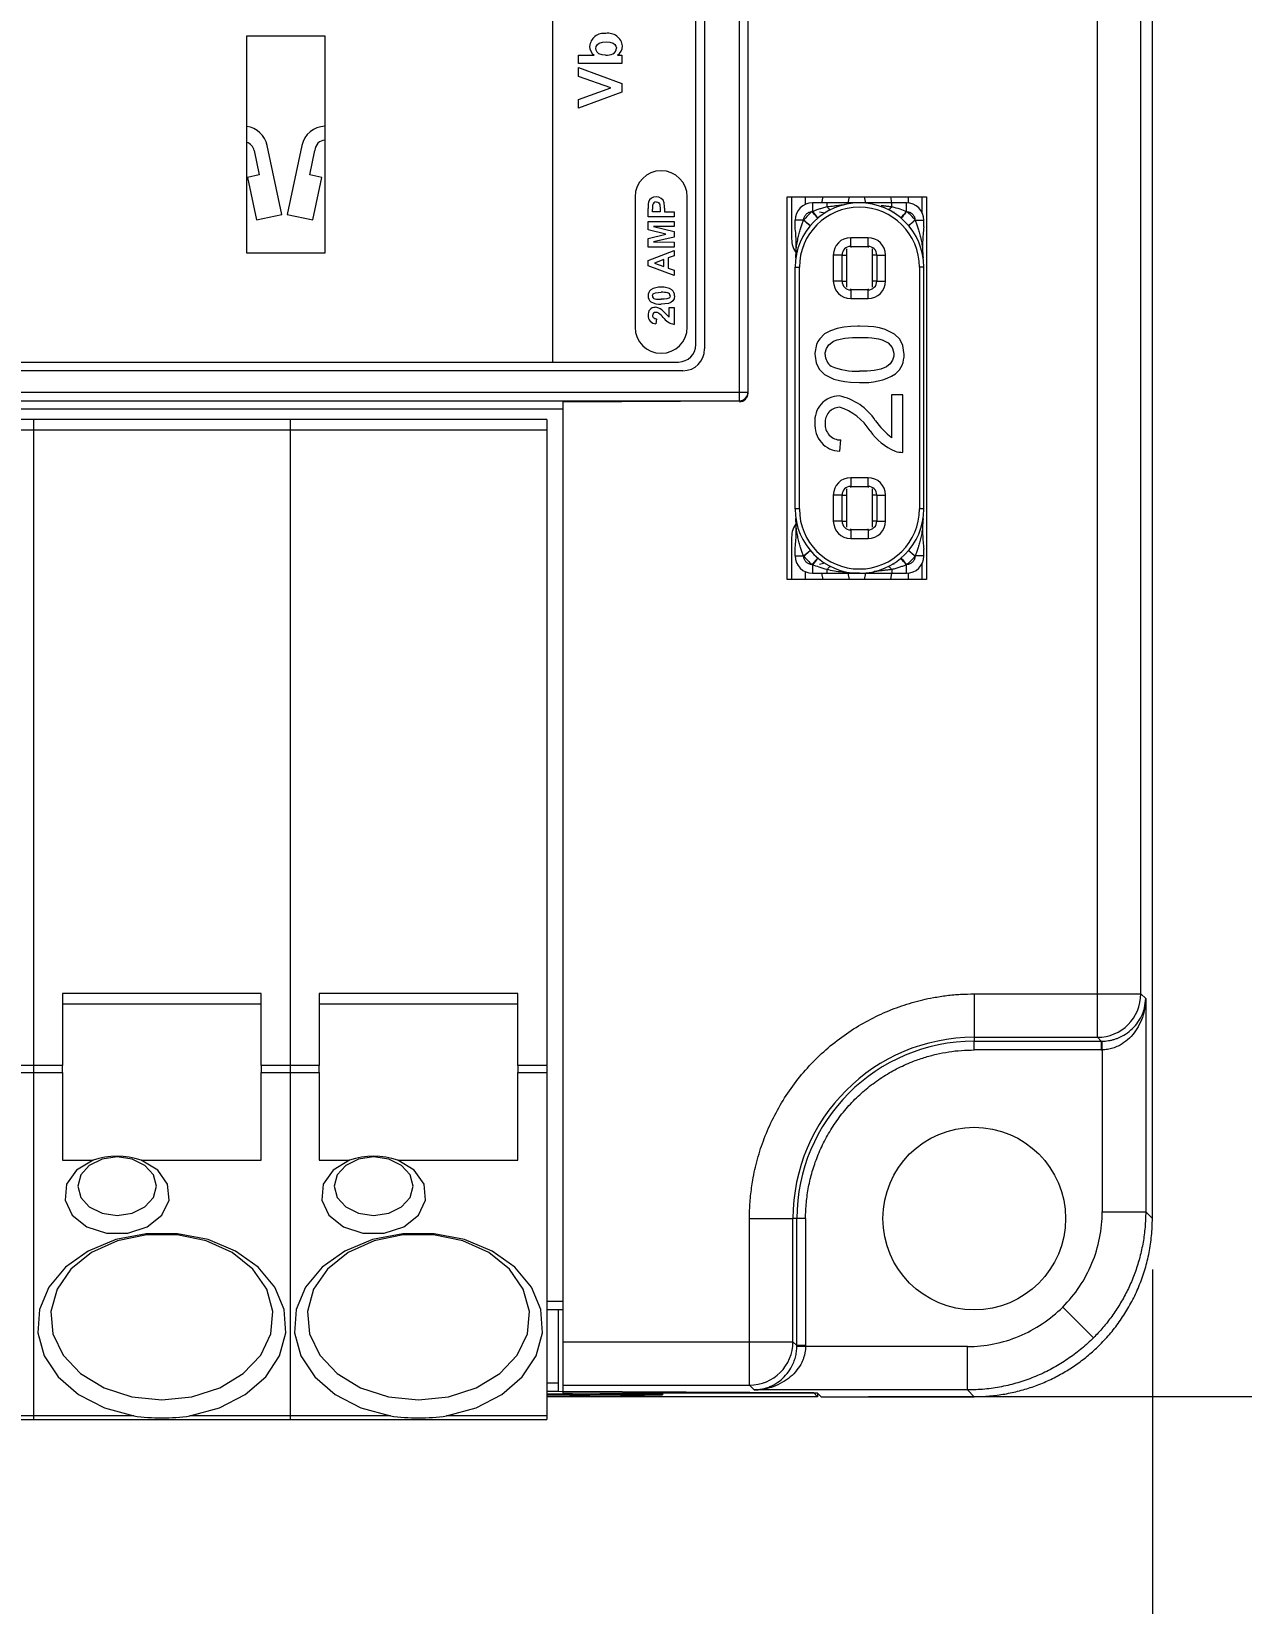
# Model space of a CAD drawing. Header units: inches. Extents: x 0.3 to 10.6, y 0.4 to 8.2.
# Drawn here: x 7.127 to 8.054, y 3.448 to 4.654 of the extents above; entities that cross this region are included whole.
import ezdxf

# ---------------------------------------------------------------- set-up
doc = ezdxf.new("R2010")
doc.units = ezdxf.units.IN
doc.header["$MEASUREMENT"] = 0
doc.layers.add('FORMAT', color=7, linetype='Continuous', lineweight=0)
doc.styles.add('SLDTEXTSTYLE0', font='TXT', dxfattribs={"width": 0.75})
doc.dimstyles.new('SLDDIMSTYLE0', dxfattribs={"dimtxt": 0.25, "dimasz": 0.236, "dimexe": 0, "dimexo": 0.0625, "dimgap": 0.0625, "dimtad": 1, "dimtoh": 1, "dimdec": 3, "dimlfac": 1.5, "dimzin": 12, "dimdsep": 46, "dimtxsty": 'SLDTEXTSTYLE0', "dimblk1": 'CLOSED', "dimblk2": 'CLOSED', "dimsah": 1, "dimcen": 0.09, "dimadec": 0, "dimazin": 0, "dimtfac": 1, "dimtofl": 0, "dimtmove": 0, "dimatfit": 3, "dimldrblk": 'CLOSED', "dimfxl": 1, "dimtolj": 1, "dimtzin": 12, "dimarcsym": 0})
doc.dimstyles.new('SLDDIMSTYLE1', dxfattribs={"dimtxt": 0.25, "dimasz": 0.236, "dimexe": 0, "dimexo": 0.0625, "dimgap": 0.0625, "dimtad": 1, "dimtoh": 1, "dimdec": 3, "dimlfac": 1.5, "dimzin": 4, "dimdsep": 46, "dimtxsty": 'SLDTEXTSTYLE0', "dimblk1": 'CLOSED', "dimblk2": 'CLOSED', "dimsah": 1, "dimcen": 0.09, "dimadec": 0, "dimazin": 0, "dimtfac": 1, "dimtofl": 0, "dimtmove": 0, "dimatfit": 3, "dimldrblk": 'CLOSED', "dimfxl": 1, "dimtolj": 1, "dimtzin": 12, "dimarcsym": 0})

# ---------------------------------------------------------------- blocks, each defined once
blk = doc.blocks.new('_Closed')
at = {"color": 0, "linetype": 'ByBlock', "lineweight": -2}
for p, q in [((-1, 0.166667), (0, 0)), ((-1, 0.166667), (-1, -0.166667)), ((0, 0), (-1, -0.166667)), ((0, 0), (-1, 0))]:
    blk.add_line(p, q, dxfattribs=at)
blk = doc.blocks.new('*D7')
at = {"layer": 'FORMAT'}
for p, q in [((2.9289, 3.7046), (2.9289, 2.8576)), ((7.986, 3.7046), (7.986, 2.8576)), ((7.986, 2.8966), (2.9289, 2.8966))]:
    blk.add_line(p, q, dxfattribs=at)
for centre, start, end in [((5.4649, 3.0949), 153.4349, 206.5651), ((5.6275, 3.0949), 333.4349, 26.5651)]:
    blk.add_arc(centre, 0.4436, start, end, dxfattribs=at)
at = {"layer": 'FORMAT', "xscale": 0.236, "yscale": 0.236, "rotation": 180}
blk.add_blockref('_Closed', (2.9289, 2.8966, 0.0396), dxfattribs=at)
at = {"layer": 'FORMAT', "xscale": 0.236, "yscale": 0.236}
blk.add_blockref('_Closed', (7.986, 2.8966, 0.0396), dxfattribs=at)
at = {"layer": 'FORMAT', "insert": (5.1306, 3.2159), "char_height": 0.25, "attachment_point": 1, "style": 'SLDTEXTSTYLE0'}
blk.add_mtext('7.586', dxfattribs=at)
blk = doc.blocks.new('*D8')
at = {"layer": 'FORMAT'}
for p, q in [((7.7683, 6.6201), (8.7835, 6.6201)), ((8.7445, 6.6201), (8.7445, 3.607)), ((7.7683, 3.607), (8.7835, 3.607))]:
    blk.add_line(p, q, dxfattribs=at)
for centre, start, end in [((8.5462, 5.3531), 63.4349, 116.5651), ((8.5462, 5.1904), 243.4349, 296.5651)]:
    blk.add_arc(centre, 0.4436, start, end, dxfattribs=at)
at = {"layer": 'FORMAT', "xscale": 0.236, "yscale": 0.236}
for p, rotation in [((8.7445, 6.6201, 0.0396), 90), ((8.7445, 3.607, 0.0396), 270)]:
    blk.add_blockref('_Closed', p, dxfattribs=dict(at, rotation=rotation))
at = {"layer": 'FORMAT', "insert": (8.4252, 4.8561), "char_height": 0.25, "attachment_point": 1, "rotation": 90, "style": 'SLDTEXTSTYLE0'}
blk.add_mtext('4.520', dxfattribs=at)

msp = doc.modelspace()

# ---------------------------------------------------------------- linework, layer by layer
at = {"color": 7, "linetype": 'Continuous', "lineweight": 15}
for p, q in [((7.98601, 3.74363), (7.98601, 6.48343)), ((7.94387, 3.91579), (7.94387, 6.31127)), ((7.97719, 3.91579), (7.97719, 6.31127)), ((7.66946, 4.3772), (7.66946, 5.84986)), ((7.67613, 4.3772), (7.67613, 5.84986)), ((7.6428, 5.81686), (7.6428, 4.4102)), ((7.52613, 5.24153), (7.52613, 4.4002)), ((7.63613, 4.41353), (7.63613, 4.72686)), ((7.2918, 4.6502), (7.3518, 4.6502)), ((7.2918, 4.48353), (7.2918, 4.6502)), ((7.3518, 4.6502), (7.3518, 4.48353)), ((7.54613, 4.62898), (7.54613, 4.63539)), ((7.54613, 4.63539), (7.55801, 4.63539)), ((7.57946, 4.62898), (7.54613, 4.62898)), ((7.57594, 4.63539), (7.57946, 4.63539)), ((7.57946, 4.63539), (7.57946, 4.62898)), ((7.54613, 4.61919), (7.54613, 4.62599)), ((7.54613, 4.62599), (7.57946, 4.61371)), ((7.57092, 4.61039), (7.54613, 4.61919)), ((7.54613, 4.60157), (7.57092, 4.61039)), ((7.57946, 4.60712), (7.54613, 4.5948)), ((7.57946, 4.61371), (7.57946, 4.60712)), ((7.54613, 4.5948), (7.54613, 4.60157)), ((7.29745, 4.56238), (7.30142, 4.54367)), ((7.31879, 4.51328), (7.30753, 4.56624)), ((7.33406, 4.56624), (7.32281, 4.51328)), ((7.34017, 4.54367), (7.34415, 4.56238)), ((7.30142, 4.54367), (7.2923, 4.54173)), ((7.2923, 4.54173), (7.29923, 4.50912)), ((7.3493, 4.54173), (7.34017, 4.54367)), ((7.34237, 4.50912), (7.3493, 4.54173)), ((7.58946, 4.52686), (7.58946, 4.42686)), ((7.62946, 4.42686), (7.62946, 4.52686)), ((7.70613, 4.52686), (7.8128, 4.52686)), ((7.70613, 4.23353), (7.70613, 4.52686)), ((7.70946, 4.52686), (7.70946, 4.49468)), ((7.72013, 4.52109), (7.72013, 4.52686)), ((7.72545, 4.5222), (7.72545, 4.51564)), ((7.73669, 4.5222), (7.72545, 4.5222)), ((7.73341, 4.52686), (7.73242, 4.5222)), ((7.73669, 4.51931), (7.73669, 4.5222)), ((7.75287, 4.5222), (7.75386, 4.52686)), ((7.76507, 4.52686), (7.76611, 4.52198)), ((7.78622, 4.5222), (7.78551, 4.52686)), ((7.78622, 4.51931), (7.78622, 4.5222)), ((7.79745, 4.5222), (7.78622, 4.5222)), ((7.79745, 4.51564), (7.79745, 4.5222)), ((7.7988, 4.52686), (7.7988, 4.52213)), ((7.80946, 4.51465), (7.80946, 4.52686)), ((7.8128, 4.52686), (7.8128, 4.23353)), ((7.29923, 4.50912), (7.31879, 4.51328)), ((7.32281, 4.51328), (7.34237, 4.50912)), ((7.59946, 4.51161), (7.59946, 4.51801)), ((7.61946, 4.51161), (7.59946, 4.51161)), ((7.59946, 4.50151), (7.59946, 4.50802)), ((7.59946, 4.50802), (7.61946, 4.50802)), ((7.6028, 4.51546), (7.6028, 4.51749)), ((7.60869, 4.51546), (7.6028, 4.51546)), ((7.60869, 4.51776), (7.60869, 4.51546)), ((7.61203, 4.51809), (7.61203, 4.51546)), ((7.61203, 4.51546), (7.61946, 4.51546)), ((7.61946, 4.51546), (7.61946, 4.51161)), ((7.61946, 4.50802), (7.61946, 4.50417)), ((7.71867, 4.50886), (7.71212, 4.50886)), ((7.71212, 4.50374), (7.71212, 4.50886)), ((7.73096, 4.51533), (7.73496, 4.51448)), ((7.78692, 4.51511), (7.78797, 4.51533)), ((7.80423, 4.50886), (7.81078, 4.50886)), ((7.81078, 4.50374), (7.81078, 4.50886)), ((7.61311, 4.49815), (7.59946, 4.50151)), ((7.59946, 4.49478), (7.61311, 4.49815)), ((7.61946, 4.50417), (7.60372, 4.50405)), ((7.60372, 4.50405), (7.61946, 4.50029)), ((7.61946, 4.496), (7.60372, 4.49225)), ((7.61946, 4.50029), (7.61946, 4.496)), ((7.59946, 4.48828), (7.59946, 4.49478)), ((7.61946, 4.48828), (7.59946, 4.48828)), ((7.59946, 4.47812), (7.61946, 4.48571)), ((7.60372, 4.49225), (7.61946, 4.49212)), ((7.61946, 4.49212), (7.61946, 4.48828)), ((7.61946, 4.48571), (7.61946, 4.48163)), ((7.71301, 4.4869), (7.71301, 4.4922)), ((7.75145, 4.48691), (7.75145, 4.45748)), ((7.75478, 4.48886), (7.75478, 4.49553)), ((7.76812, 4.49553), (7.75478, 4.49553)), ((7.75478, 4.48886), (7.76812, 4.48886)), ((7.75478, 4.48886), (7.75478, 4.48797)), ((7.76812, 4.48886), (7.76812, 4.49553)), ((7.76812, 4.48886), (7.76812, 4.48797)), ((7.77145, 4.45748), (7.77145, 4.48691)), ((7.80989, 4.4922), (7.80989, 4.4869)), ((7.3518, 4.48353), (7.2918, 4.48353)), ((7.59946, 4.47404), (7.59946, 4.47812)), ((7.61946, 4.46648), (7.59946, 4.47404)), ((7.61152, 4.47872), (7.60434, 4.4761)), ((7.60434, 4.4761), (7.61152, 4.47348)), ((7.61152, 4.47348), (7.61152, 4.47872)), ((7.61946, 4.48163), (7.61485, 4.47995)), ((7.61485, 4.47995), (7.61485, 4.47227)), ((7.61485, 4.47227), (7.61946, 4.47058)), ((7.71212, 4.47286), (7.71545, 4.47286)), ((7.71212, 4.28753), (7.71212, 4.47286)), ((7.71545, 4.28753), (7.71545, 4.47286)), ((7.74145, 4.4822), (7.74145, 4.4622)), ((7.74812, 4.4822), (7.74145, 4.4822)), ((7.74812, 4.4622), (7.74812, 4.4822)), ((7.74812, 4.4822), (7.75145, 4.4822)), ((7.77478, 4.4822), (7.77145, 4.4822)), ((7.77478, 4.4822), (7.77478, 4.4622)), ((7.77478, 4.4822), (7.78145, 4.4822)), ((7.78145, 4.4622), (7.78145, 4.4822)), ((7.80745, 4.47286), (7.80745, 4.28753)), ((7.81078, 4.47286), (7.80745, 4.47286)), ((7.81078, 4.28753), (7.81078, 4.47286)), ((7.61946, 4.47058), (7.61946, 4.46648)), ((7.74812, 4.4622), (7.74145, 4.4622)), ((7.74812, 4.4622), (7.75145, 4.4622)), ((7.77478, 4.4622), (7.77145, 4.4622)), ((7.77478, 4.4622), (7.78145, 4.4622)), ((7.75478, 4.45553), (7.75478, 4.45642)), ((7.75478, 4.45553), (7.75478, 4.44886)), ((7.76812, 4.45553), (7.75478, 4.45553)), ((7.75478, 4.44886), (7.76812, 4.44886)), ((7.76812, 4.45642), (7.76812, 4.45553)), ((7.76812, 4.44886), (7.76812, 4.45553)), ((7.61562, 4.43469), (7.61562, 4.44212)), ((7.61562, 4.44212), (7.61946, 4.44212)), ((7.61946, 4.44212), (7.61946, 4.42905)), ((7.60587, 4.4334), (7.6055, 4.42956)), ((5.95746, 4.4002), (7.52613, 4.4002)), ((7.52613, 4.4002), (7.6228, 4.4002)), ((7.62613, 4.39353), (5.95413, 4.39353)), ((5.9108, 4.3772), (7.66946, 4.3772)), ((7.66946, 4.3772), (7.67613, 4.3772)), ((7.66946, 4.37053), (7.66946, 4.3772)), ((5.9108, 4.37053), (7.66946, 4.37053)), ((5.9108, 4.36434), (7.53413, 4.36434)), ((7.53413, 4.3697), (7.66946, 4.37053)), ((7.53413, 4.3697), (7.53413, 3.64913)), ((7.79478, 4.37501), (7.78614, 4.37501)), ((7.78614, 4.37501), (7.78614, 4.34204)), ((7.79478, 4.33094), (7.79478, 4.37501)), ((7.12846, 4.3562), (6.9318, 4.3562)), ((7.32513, 4.3562), (7.12846, 4.3562)), ((7.12846, 4.3562), (7.12846, 4.3482)), ((7.12846, 4.3562), (7.12846, 4.3482)), ((7.32513, 4.3562), (7.32513, 4.3482)), ((7.5218, 4.3562), (7.32513, 4.3562)), ((7.32513, 4.3562), (7.32513, 4.3482)), ((7.5218, 4.3562), (7.5218, 4.3482)), ((6.9318, 4.3482), (7.12846, 4.3482)), ((7.12846, 4.3482), (7.32513, 4.3482)), ((7.12846, 4.3482), (7.12846, 3.86091)), ((7.12846, 4.3482), (7.12846, 3.86091)), ((7.32513, 4.3482), (7.32513, 3.86091)), ((7.32513, 4.3482), (7.32513, 3.86091)), ((7.32513, 4.3482), (7.5218, 4.3482)), ((7.5218, 4.3482), (7.5218, 3.86091)), ((7.74639, 4.3318), (7.74725, 4.34044)), ((7.75145, 4.30291), (7.75145, 4.27348)), ((7.75478, 4.31153), (7.75478, 4.30486)), ((7.76812, 4.31153), (7.75478, 4.31153)), ((7.75478, 4.30486), (7.76812, 4.30486)), ((7.75478, 4.30397), (7.75478, 4.30486)), ((7.76812, 4.30486), (7.76812, 4.31153)), ((7.76812, 4.30486), (7.76812, 4.30397)), ((7.77145, 4.27348), (7.77145, 4.30291)), ((7.74145, 4.2982), (7.74145, 4.2782)), ((7.74812, 4.2982), (7.74145, 4.2982)), ((7.74812, 4.2782), (7.74812, 4.2982)), ((7.74812, 4.2982), (7.75145, 4.2982)), ((7.77478, 4.2982), (7.77145, 4.2982)), ((7.77478, 4.2982), (7.77478, 4.2782)), ((7.77478, 4.2982), (7.78145, 4.2982)), ((7.78145, 4.2782), (7.78145, 4.2982)), ((7.71545, 4.28753), (7.71212, 4.28753)), ((7.81078, 4.28753), (7.80745, 4.28753)), ((7.71301, 4.2682), (7.71301, 4.2735)), ((7.74812, 4.2782), (7.74145, 4.2782)), ((7.74812, 4.2782), (7.75145, 4.2782)), ((7.75478, 4.27153), (7.75478, 4.27242)), ((7.76812, 4.27153), (7.75478, 4.27153)), ((7.75478, 4.27153), (7.75478, 4.26486)), ((7.76812, 4.27153), (7.76812, 4.27242)), ((7.76812, 4.27153), (7.76812, 4.26486)), ((7.77478, 4.2782), (7.77145, 4.2782)), ((7.77478, 4.2782), (7.78145, 4.2782)), ((7.80989, 4.2735), (7.80989, 4.2682)), ((7.70946, 4.26571), (7.70946, 4.23353)), ((7.71212, 4.25153), (7.71212, 4.25665)), ((7.75478, 4.26486), (7.76812, 4.26486)), ((7.81078, 4.25153), (7.81078, 4.25665)), ((7.71212, 4.25153), (7.71867, 4.25153)), ((7.72545, 4.24475), (7.72545, 4.2382)), ((7.73496, 4.24591), (7.73096, 4.24506)), ((7.78797, 4.24506), (7.78692, 4.24528)), ((7.79745, 4.2382), (7.79745, 4.24475)), ((7.81078, 4.25153), (7.80423, 4.25153)), ((7.80946, 4.23353), (7.80946, 4.24575)), ((7.8128, 4.23353), (7.70613, 4.23353)), ((7.72013, 4.23353), (7.72013, 4.2393)), ((7.72545, 4.2382), (7.73669, 4.2382)), ((7.73242, 4.2382), (7.73341, 4.23353)), ((7.73669, 4.2382), (7.73669, 4.24108)), ((7.75386, 4.23353), (7.75287, 4.2382)), ((7.76606, 4.2382), (7.76507, 4.23353)), ((7.78551, 4.23353), (7.78622, 4.2382)), ((7.78622, 4.24108), (7.78622, 4.2382)), ((7.78622, 4.2382), (7.79745, 4.2382)), ((7.7988, 4.23827), (7.7988, 4.23353)), ((7.30291, 3.91603), (7.15068, 3.91603)), ((7.15068, 3.91603), (7.15068, 3.86091)), ((7.15068, 3.90803), (7.30291, 3.90803)), ((7.30291, 3.86091), (7.30291, 3.91603)), ((7.49958, 3.91603), (7.34735, 3.91603)), ((7.34735, 3.91603), (7.34735, 3.86091)), ((7.34735, 3.90803), (7.49958, 3.90803)), ((7.49958, 3.86091), (7.49958, 3.91603)), ((7.84946, 3.91579), (7.84946, 3.88247)), ((7.84946, 3.91579), (7.94387, 3.91579)), ((7.94387, 3.88247), (7.94387, 3.91579)), ((7.94387, 3.91579), (7.97719, 3.91579)), ((7.97719, 3.91579), (7.98088, 3.91211)), ((7.98088, 3.91211), (7.98088, 3.74876)), ((7.84946, 3.88247), (7.94387, 3.88247)), ((7.84946, 3.88247), (7.84946, 3.87946)), ((7.94687, 3.87946), (7.94387, 3.88247)), ((7.84946, 3.87946), (7.94687, 3.87946)), ((7.84946, 3.8728), (7.84946, 3.87946)), ((7.94687, 3.8728), (7.84946, 3.8728)), ((7.94687, 3.87946), (7.94687, 3.8728)), ((7.94687, 3.8728), (7.94756, 3.8728)), ((7.94756, 3.8728), (7.94756, 3.74876)), ((7.12846, 3.86091), (7.10625, 3.86091)), ((7.15068, 3.86091), (7.12846, 3.86091)), ((7.12846, 3.86091), (7.12846, 3.85558)), ((7.12846, 3.86091), (7.12846, 3.85558)), ((7.15068, 3.85558), (7.15068, 3.86091)), ((7.32513, 3.86091), (7.30291, 3.86091)), ((7.30291, 3.86091), (7.30291, 3.85558)), ((7.32513, 3.86091), (7.32513, 3.85558)), ((7.34735, 3.86091), (7.32513, 3.86091)), ((7.32513, 3.86091), (7.32513, 3.85558)), ((7.34735, 3.85558), (7.34735, 3.86091)), ((7.5218, 3.86091), (7.49958, 3.86091)), ((7.49958, 3.86091), (7.49958, 3.85558)), ((7.5218, 3.86091), (7.5218, 3.85558)), ((7.10625, 3.85558), (7.12846, 3.85558)), ((7.12846, 3.85558), (7.15068, 3.85558)), ((7.12846, 3.85558), (7.12846, 3.5922)), ((7.12846, 3.85558), (7.12846, 3.5922)), ((7.15068, 3.85558), (7.15068, 3.78829)), ((7.30291, 3.85558), (7.32513, 3.85558)), ((7.30291, 3.78829), (7.30291, 3.85558)), ((7.32513, 3.85558), (7.32513, 3.5922)), ((7.32513, 3.85558), (7.34735, 3.85558)), ((7.32513, 3.85558), (7.32513, 3.5922)), ((7.34735, 3.85558), (7.34735, 3.78829)), ((7.49958, 3.85558), (7.5218, 3.85558)), ((7.49958, 3.78829), (7.49958, 3.85558)), ((7.5218, 3.85558), (7.5218, 3.5922)), ((7.15068, 3.78829), (7.174, 3.78829)), ((7.21089, 3.78829), (7.30291, 3.78829)), ((7.34735, 3.78829), (7.37067, 3.78829)), ((7.40756, 3.78829), (7.49958, 3.78829)), ((7.94756, 3.74876), (7.98088, 3.74876)), ((7.98088, 3.74876), (7.98601, 3.74363)), ((7.6772, 3.64913), (7.6772, 3.74353)), ((7.6772, 3.74353), (7.71053, 3.74353)), ((7.71053, 3.64913), (7.71053, 3.74353)), ((7.71353, 3.74353), (7.71053, 3.74353)), ((7.71353, 3.64612), (7.71353, 3.74353)), ((7.7202, 3.74353), (7.71353, 3.74353)), ((7.7202, 3.74353), (7.7202, 3.64612)), ((7.5218, 3.6802), (7.53413, 3.6802)), ((7.5308, 3.67353), (7.5218, 3.67353)), ((7.5308, 3.61752), (7.5308, 3.67353)), ((7.53413, 3.67353), (7.5308, 3.67353)), ((7.53413, 3.64913), (7.6772, 3.64913)), ((7.53413, 3.64913), (7.53413, 3.6158)), ((7.6772, 3.64913), (7.71053, 3.64913)), ((7.6772, 3.6158), (7.6772, 3.64913)), ((7.71053, 3.64913), (7.71353, 3.64612)), ((7.7202, 3.64612), (7.71353, 3.64612)), ((7.7202, 3.64612), (7.72019, 3.64544)), ((7.84424, 3.64544), (7.72019, 3.64544)), ((7.84424, 3.61211), (7.84424, 3.64544)), ((7.5218, 3.61752), (7.5308, 3.61752)), ((7.5308, 3.61086), (7.5308, 3.61752)), ((7.5308, 3.61086), (7.5218, 3.61086)), ((7.5218, 3.60917), (7.53701, 3.60917)), ((7.53701, 3.60851), (7.5218, 3.60851)), ((7.52382, 3.60711), (7.5218, 3.60722)), ((7.72935, 3.60698), (7.5218, 3.60698)), ((7.55486, 3.60756), (7.52382, 3.60711)), ((7.7264, 3.60992), (7.5308, 3.61086)), ((7.53413, 3.6158), (7.6772, 3.6158)), ((7.53413, 3.6158), (7.53413, 3.60992)), ((7.53413, 3.60992), (7.72907, 3.60992)), ((7.53701, 3.60917), (7.54639, 3.60871)), ((7.53701, 3.60917), (7.53701, 3.60851)), ((7.54639, 3.60804), (7.53701, 3.60851)), ((7.54368, 3.60711), (7.55486, 3.60756)), ((7.54368, 3.6074), (7.54368, 3.60711)), ((7.57636, 3.6071), (7.54368, 3.60711)), ((7.54639, 3.60871), (7.57838, 3.60917)), ((7.54639, 3.60871), (7.54639, 3.60804)), ((7.57838, 3.6085), (7.54639, 3.60804)), ((7.61046, 3.6085), (7.57636, 3.6071)), ((7.57838, 3.60917), (7.61046, 3.60917)), ((7.57838, 3.6085), (7.57838, 3.60917)), ((7.57838, 3.6085), (7.61046, 3.6085)), ((7.61046, 3.60917), (7.61046, 3.6085)), ((7.68089, 3.61211), (7.6772, 3.6158)), ((7.84424, 3.61211), (7.68089, 3.61211)), ((7.7264, 3.60992), (7.72935, 3.60698)), ((7.72907, 3.60992), (7.73201, 3.60698)), ((7.72935, 3.60965), (7.72935, 3.60698)), ((7.73201, 3.60698), (7.84937, 3.60698)), ((7.84937, 3.60698), (7.84424, 3.61211)), ((7.12846, 3.5922), (7.05165, 3.5922)), ((7.20528, 3.5922), (7.12846, 3.5922)), ((7.12846, 3.5922), (7.12846, 3.58953)), ((7.12846, 3.5922), (7.12846, 3.58953)), ((7.32513, 3.5922), (7.24831, 3.5922)), ((7.32513, 3.5922), (7.32513, 3.58953)), ((7.40195, 3.5922), (7.32513, 3.5922)), ((7.32513, 3.5922), (7.32513, 3.58953)), ((7.5218, 3.5922), (7.44498, 3.5922)), ((7.5218, 3.5922), (7.5218, 3.58953)), ((6.9318, 3.58953), (7.12846, 3.58953)), ((7.12846, 3.58953), (7.32513, 3.58953)), ((7.32513, 3.58953), (7.5218, 3.58953))]:
    msp.add_line(p, q, dxfattribs=at)
at = {"color": 7, "linetype": 'Continuous', "lineweight": 15, "flags": 128}
for points in [[(7.55938, 4.64052), (7.55969, 4.64221), (7.56058, 4.64359), (7.56209, 4.64472), (7.56462, 4.64546), (7.56744, 4.64565)], [(7.56682, 4.63539), (7.56416, 4.63562), (7.56162, 4.63657), (7.56034, 4.63772), (7.55955, 4.63926), (7.55938, 4.64052)], [(7.56744, 4.64565), (7.5701, 4.64546), (7.57267, 4.64464), (7.57404, 4.64358), (7.57485, 4.64239), (7.57518, 4.64099), (7.57519, 4.64076)], [(7.60573, 4.52289), (7.60689, 4.52267), (7.60764, 4.52219), (7.60819, 4.52148), (7.6085, 4.52062), (7.60869, 4.51776)], [(7.7527, 4.52141), (7.7507, 4.52101), (7.75006, 4.52086), (7.74987, 4.52082), (7.74976, 4.52079), (7.74973, 4.52079), (7.74973, 4.52078), (7.74973, 4.52078), (7.74972, 4.52078), (7.74972, 4.52078)], [(7.71879, 4.50914), (7.71978, 4.5083), (7.72073, 4.50749), (7.72161, 4.50674), (7.72238, 4.50609), (7.72301, 4.50555), (7.72348, 4.50515), (7.72377, 4.50491), (7.72387, 4.50482)], [(7.72949, 4.51045), (7.72941, 4.51054), (7.72916, 4.51083), (7.72876, 4.5113), (7.72823, 4.51193), (7.72757, 4.5127), (7.72683, 4.51358), (7.72602, 4.51453), (7.72517, 4.51552)], [(7.73669, 4.51931), (7.73713, 4.51873), (7.73756, 4.51823), (7.73798, 4.51781), (7.73838, 4.51747), (7.73875, 4.51723), (7.73909, 4.51709), (7.73938, 4.51705), (7.73963, 4.51711)], [(7.78622, 4.51931), (7.78577, 4.51873), (7.78534, 4.51823), (7.78492, 4.51781), (7.78452, 4.51747), (7.78415, 4.51723), (7.78381, 4.51709), (7.78352, 4.51705), (7.78327, 4.51711)], [(7.79773, 4.51552), (7.79689, 4.51453), (7.79608, 4.51358), (7.79533, 4.5127), (7.79467, 4.51193), (7.79414, 4.5113), (7.79374, 4.51083), (7.79349, 4.51054), (7.79341, 4.51045)], [(7.79903, 4.50482), (7.79913, 4.50491), (7.79942, 4.50515), (7.79989, 4.50555), (7.80052, 4.50609), (7.80129, 4.50674), (7.80217, 4.50749), (7.80312, 4.5083), (7.80411, 4.50914)], [(7.6028, 4.45097), (7.60298, 4.45189), (7.60333, 4.45243), (7.60384, 4.45283), (7.6052, 4.45335), (7.60738, 4.45361), (7.6096, 4.45366)], [(7.61972, 4.45097), (7.61935, 4.44876), (7.61841, 4.44713), (7.61701, 4.44589), (7.61514, 4.44507), (7.60956, 4.44443)], [(7.61639, 4.45097), (7.61619, 4.45003), (7.61584, 4.44948), (7.61531, 4.44909), (7.61394, 4.44858), (7.61179, 4.44833), (7.6096, 4.44828)], [(7.76154, 4.42773), (7.7602, 4.42772), (7.75487, 4.42753), (7.74956, 4.42699), (7.74434, 4.42586), (7.7393, 4.4241), (7.73623, 4.4226), (7.73479, 4.4217), (7.73101, 4.41807), (7.72964, 4.41587), (7.7286, 4.4135), (7.7274, 4.40699), (7.72737, 4.40612)], [(7.79565, 4.40612), (7.79562, 4.40746), (7.79472, 4.41276), (7.79234, 4.41761), (7.78839, 4.42157), (7.7811, 4.42521), (7.77687, 4.42636), (7.77255, 4.42709), (7.76819, 4.42752), (7.76154, 4.42773)], [(7.73515, 4.40603), (7.73522, 4.40736), (7.73612, 4.41061), (7.73797, 4.41338), (7.74153, 4.41614), (7.74439, 4.41728), (7.75018, 4.41847), (7.75311, 4.41877), (7.75604, 4.41897), (7.76151, 4.41909)], [(7.76151, 4.41909), (7.76284, 4.41908), (7.76818, 4.41891), (7.77084, 4.4187), (7.77612, 4.41793), (7.77896, 4.41719), (7.78355, 4.41479), (7.78655, 4.41127), (7.7877, 4.40809), (7.78787, 4.40612)], [(7.72737, 4.40612), (7.72741, 4.40479), (7.72831, 4.39949), (7.7307, 4.39464), (7.73465, 4.39069), (7.74194, 4.38703), (7.74608, 4.38592), (7.7503, 4.38519), (7.75456, 4.38475), (7.76154, 4.38452)], [(7.78787, 4.40612), (7.78779, 4.40479), (7.78688, 4.4016), (7.785, 4.39885), (7.78212, 4.39642), (7.77798, 4.39475), (7.77273, 4.39376), (7.77009, 4.39348), (7.76743, 4.3933), (7.76151, 4.39316)], [(7.72387, 4.25557), (7.72377, 4.25549), (7.72348, 4.25524), (7.72301, 4.25484), (7.72238, 4.25431), (7.72161, 4.25365), (7.72073, 4.25291), (7.71978, 4.2521), (7.71879, 4.25125)], [(7.80411, 4.25125), (7.80312, 4.2521), (7.80217, 4.25291), (7.80129, 4.25365), (7.80052, 4.25431), (7.79989, 4.25484), (7.79942, 4.25524), (7.79913, 4.25549), (7.79903, 4.25557)], [(7.72949, 4.24995), (7.72941, 4.24985), (7.72916, 4.24956), (7.72876, 4.24909), (7.72823, 4.24846), (7.72757, 4.24769), (7.72683, 4.24681), (7.72602, 4.24586), (7.72517, 4.24487)], [(7.73963, 4.24328), (7.73938, 4.24334), (7.73909, 4.2433), (7.73875, 4.24316), (7.73838, 4.24292), (7.73798, 4.24259), (7.73756, 4.24217), (7.73713, 4.24166), (7.73669, 4.24108)], [(7.78622, 4.24108), (7.78577, 4.24166), (7.78534, 4.24217), (7.78492, 4.24259), (7.78452, 4.24292), (7.78415, 4.24316), (7.78381, 4.2433), (7.78352, 4.24334), (7.78327, 4.24328)], [(7.79341, 4.24995), (7.79349, 4.24985), (7.79374, 4.24956), (7.79414, 4.24909), (7.79467, 4.24846), (7.79533, 4.24769), (7.79608, 4.24681), (7.79689, 4.24586), (7.79773, 4.24487)], [(7.76175, 4.23833), (7.76559, 4.23837), (7.76978, 4.2389), (7.7722, 4.23938), (7.77284, 4.23953), (7.77303, 4.23958), (7.77314, 4.2396), (7.77317, 4.23961), (7.77317, 4.23961), (7.77318, 4.23961), (7.77318, 4.23961), (7.77318, 4.23961), (7.77318, 4.23961), (7.77318, 4.23961)], [(7.94756, 3.8728), (7.94753, 3.87409), (7.94751, 3.87533), (7.94749, 3.87647), (7.94748, 3.87747), (7.94746, 3.8783), (7.94745, 3.87893), (7.94744, 3.87932), (7.94744, 3.87947)], [(7.174, 3.78829), (7.1613, 3.78061), (7.15376, 3.76979), (7.15263, 3.75762), (7.1581, 3.74613), (7.16926, 3.73722), (7.18427, 3.73236), (7.20062, 3.73236), (7.21563, 3.73722), (7.22679, 3.74613), (7.23226, 3.75762), (7.23113, 3.76979), (7.22359, 3.78061), (7.21089, 3.78829)], [(7.19245, 3.74585), (7.204, 3.74756), (7.21379, 3.75244), (7.22033, 3.75974), (7.22263, 3.76835), (7.22033, 3.77696), (7.21379, 3.78426), (7.204, 3.78913), (7.19245, 3.79085), (7.18089, 3.78913), (7.1711, 3.78426), (7.16456, 3.77696), (7.16226, 3.76835), (7.16456, 3.75974), (7.1711, 3.75244), (7.18089, 3.74756), (7.19245, 3.74585)], [(7.37067, 3.78829), (7.35797, 3.78061), (7.35043, 3.76979), (7.3493, 3.75762), (7.35477, 3.74613), (7.36593, 3.73722), (7.38093, 3.73236), (7.39729, 3.73236), (7.41229, 3.73722), (7.42346, 3.74613), (7.42893, 3.75762), (7.4278, 3.76979), (7.42026, 3.78061), (7.40756, 3.78829)], [(7.38911, 3.74585), (7.40066, 3.74756), (7.41046, 3.75244), (7.417, 3.75974), (7.4193, 3.76835), (7.417, 3.77696), (7.41046, 3.78426), (7.40066, 3.78913), (7.38911, 3.79085), (7.37756, 3.78913), (7.36777, 3.78426), (7.36123, 3.77696), (7.35893, 3.76835), (7.36123, 3.75974), (7.36777, 3.75244), (7.37756, 3.74756), (7.38911, 3.74585)], [(7.24831, 3.5922), (7.2709, 3.59843), (7.29067, 3.60868), (7.30636, 3.62229), (7.31697, 3.63841), (7.32182, 3.65599), (7.32061, 3.67392), (7.3134, 3.69105), (7.30066, 3.70628), (7.28321, 3.71865), (7.26215, 3.72736), (7.23884, 3.73186), (7.21476, 3.73186), (7.19144, 3.72736), (7.17039, 3.71865), (7.15293, 3.70628), (7.14019, 3.69105), (7.13299, 3.67392), (7.13177, 3.65599), (7.13662, 3.63841), (7.14723, 3.62229), (7.16293, 3.60868), (7.1827, 3.59843), (7.20528, 3.5922)], [(7.2268, 3.60448), (7.24981, 3.60684), (7.27112, 3.61374), (7.28914, 3.62467), (7.30254, 3.63881), (7.31031, 3.65513), (7.3119, 3.6724), (7.30717, 3.68936), (7.29649, 3.70473), (7.28063, 3.71738), (7.26078, 3.72638), (7.23841, 3.73105), (7.21518, 3.73105), (7.19281, 3.72638), (7.17296, 3.71738), (7.15711, 3.70473), (7.14642, 3.68936), (7.14169, 3.6724), (7.14328, 3.65513), (7.15106, 3.63881), (7.16446, 3.62467), (7.18248, 3.61374), (7.20378, 3.60684), (7.2268, 3.60448)], [(7.44498, 3.5922), (7.46757, 3.59843), (7.48734, 3.60868), (7.50303, 3.62229), (7.51364, 3.63841), (7.51849, 3.65599), (7.51727, 3.67392), (7.51007, 3.69105), (7.49733, 3.70628), (7.47988, 3.71865), (7.45882, 3.72736), (7.43551, 3.73186), (7.41142, 3.73186), (7.38811, 3.72736), (7.36705, 3.71865), (7.3496, 3.70628), (7.33686, 3.69105), (7.32965, 3.67392), (7.32844, 3.65599), (7.33329, 3.63841), (7.3439, 3.62229), (7.35959, 3.60868), (7.37936, 3.59843), (7.40195, 3.5922)], [(7.42346, 3.60448), (7.44648, 3.60684), (7.46779, 3.61374), (7.48581, 3.62467), (7.4992, 3.63881), (7.50698, 3.65513), (7.50857, 3.6724), (7.50384, 3.68936), (7.49315, 3.70473), (7.4773, 3.71738), (7.45745, 3.72638), (7.43508, 3.73105), (7.41185, 3.73105), (7.38948, 3.72638), (7.36963, 3.71738), (7.35377, 3.70473), (7.34309, 3.68936), (7.33836, 3.6724), (7.33995, 3.65513), (7.34773, 3.63881), (7.36112, 3.62467), (7.37914, 3.61374), (7.40045, 3.60684), (7.42346, 3.60448)], [(7.94086, 3.65213), (7.94031, 3.65269), (7.9389, 3.65409), (7.93669, 3.6563), (7.93376, 3.65924), (7.93021, 3.66278), (7.92618, 3.66681), (7.92182, 3.67117), (7.9173, 3.6757)], [(7.72019, 3.64544), (7.7189, 3.64546), (7.71767, 3.64548), (7.71652, 3.6455), (7.71552, 3.64552), (7.71469, 3.64553), (7.71407, 3.64554), (7.71367, 3.64555), (7.71353, 3.64555)]]:
    msp.add_lwpolyline(points, dxfattribs=at)
at = {"color": 7, "linetype": 'Continuous', "lineweight": 15}
msp.add_circle((7.84946, 3.74353), 0.07, dxfattribs=at)
for centre, radius, start, end in [((7.56557, 4.64123), 0.01093, 82.27221, 174.97944), ((7.56341, 4.64225), 0.00873, 180.46187, 231.80906), ((7.56889, 4.64113), 0.01108, 7.21619, 99.64664), ((7.57033, 4.64085), 0.00486, 297.26963, 359.01436), ((7.57126, 4.64264), 0.00863, 302.86421, 359.21885), ((7.56739, 4.64759), 0.01221, 267.34006, 295.04907), ((7.28937, 4.56238), 0.01857, 12, 82.48101), ((7.35223, 4.56238), 0.01857, 91.32676, 168), ((7.28946, 4.56068), 0.00817, 12, 73.34461), ((7.35214, 4.56238), 0.00799, 92.4505, 180), ((7.60946, 4.52686), 0.02, 0, 180), ((7.62724, 4.51861), 0.02778, 171.41941, 181.2353), ((7.6052, 4.52108), 0.00568, 85.21537, 162.8616), ((7.6245, 4.51801), 0.0217, 173.34058, 181.37246), ((7.60571, 4.52009), 0.0028, 89.51701, 170.97873), ((7.60607, 4.52092), 0.00583, 13.44354, 93.94849), ((7.58864, 4.51858), 0.02339, 358.78563, 9.08914), ((7.76145, 4.47286), 0.04933, 0, 180), ((7.72545, 4.50886), 0.01333, 90, 180), ((7.79745, 4.50886), 0.01333, 0, 90), ((7.76145, 4.47286), 0.046, 0, 180), ((7.62448, 4.39409), 0.14848, 48.08515, 50.62434), ((7.76145, 4.47286), 0.056, 130.37671, 139.62329), ((7.8406, 4.61016), 0.14897, 219.37857, 221.90935), ((7.68257, 4.60993), 0.14862, 318.08635, 320.62315), ((7.76145, 4.47286), 0.056, 40.37671, 49.62329), ((7.89851, 4.39399), 0.14861, 129.37681, 131.9137), ((7.60156, 4.48939), 0.11148, 1.44528, 7.40014), ((7.92134, 4.48939), 0.11148, 172.59986, 178.55472), ((7.72803, 4.49468), 0.01857, 180, 217.29815), ((7.66333, 4.4861), 0.04969, 353.17298, 0.91977), ((7.75478, 4.4822), 0.01333, 90, 180), ((7.75478, 4.4822), 0.00667, 90, 180), ((7.76812, 4.4822), 0.01333, 0, 90), ((7.76812, 4.4822), 0.00667, 360, 90), ((7.8582, 4.48603), 0.04832, 178.97349, 186.94042), ((7.75478, 4.4622), 0.01333, 180, 270), ((7.75478, 4.4622), 0.00667, 180, 270), ((7.76812, 4.4622), 0.01333, 270, 0), ((7.76812, 4.4622), 0.00667, 270, 0), ((7.60508, 4.45119), 0.00563, 129.33526, 182.28523), ((7.60513, 4.45076), 0.00567, 177.90159, 230.12914), ((7.60865, 4.44382), 0.01372, 86.01235, 121.29679), ((7.60508, 4.45096), 0.00228, 179.84509, 262.02267), ((7.60911, 4.47024), 0.02197, 258.58891, 271.28822), ((7.61079, 4.44484), 0.01272, 57.14591, 95.35594), ((7.6101, 4.4319), 0.02177, 78.53467, 91.30898), ((7.61411, 4.45098), 0.00228, 359.80968, 82.05808), ((7.61406, 4.45118), 0.00566, 357.87342, 50.15321), ((7.60495, 4.4366), 0.00552, 90.48433, 186.40696), ((7.60555, 4.43565), 0.00609, 176.86173, 269.52998), ((7.60863, 4.45807), 0.01367, 238.53145, 273.89282), ((7.60511, 4.43598), 0.00231, 82.22419, 181.99228), ((7.60549, 4.43607), 0.0027, 183.55983, 278.24971), ((7.60461, 4.4339), 0.00823, 49.79799, 87.93164), ((7.60528, 4.43394), 0.00433, 55.47042, 88.08039), ((7.58758, 4.41302), 0.03171, 42.50999, 50.55487), ((7.13229, 3.9391), 0.69225, 45.71824, 46.37324), ((7.60946, 4.42686), 0.02, 180, 0), ((7.62207, 4.44252), 0.01373, 216.00108, 259.06925), ((7.6228, 4.41353), 0.01333, 270, 0), ((7.62613, 4.4102), 0.01667, 270, 0), ((7.7461, 4.406), 0.01095, 179.82841, 234.67342), ((7.77694, 4.40527), 0.01873, 310.70733, 2.62345), ((7.75939, 4.44388), 0.05076, 247.25681, 272.39034), ((7.76476, 4.43241), 0.048, 266.14737, 300.53671), ((7.66946, 4.3772), 0.00667, 269.99691, 359.99553), ((7.74606, 4.35536), 0.01879, 90.25111, 185.95582), ((7.74658, 4.35406), 0.01146, 92.57729, 184.21825), ((7.73749, 4.33179), 0.0432, 33.19756, 78.66398), ((7.73418, 4.32578), 0.04146, 31.40064, 73.34787), ((7.74721, 4.35169), 0.01991, 175.05275, 267.64293), ((7.74705, 4.35237), 0.01193, 175.94692, 270.94348), ((7.83323, 4.39848), 0.07351, 215.83609, 230.1643), ((7.80663, 4.37355), 0.04536, 215.22406, 246.83971), ((7.79427, 4.34782), 0.01689, 251.07902, 271.75894), ((7.75478, 4.2982), 0.01333, 90, 180), ((7.75478, 4.2982), 0.00667, 90, 180), ((7.76812, 4.2982), 0.01333, 0, 90), ((7.76812, 4.2982), 0.00667, 0, 90), ((7.76145, 4.28753), 0.04933, 180, 0), ((7.66466, 4.27437), 0.04836, 358.97144, 6.93247), ((7.76145, 4.28753), 0.046, 180, 0), ((7.85955, 4.27429), 0.04967, 173.16608, 180.91667), ((7.72803, 4.26571), 0.01857, 142.70185, 180), ((7.48496, 4.28003), 0.22836, 354.12424, 357.03042), ((7.75478, 4.2782), 0.01333, 180, 270), ((7.75478, 4.2782), 0.00667, 180, 270), ((7.76812, 4.2782), 0.00667, 270, 0), ((7.76812, 4.2782), 0.01333, 270, 0), ((8.03794, 4.28003), 0.22836, 182.96958, 185.87576), ((7.62418, 4.36664), 0.14893, 309.37948, 311.91102), ((7.89867, 4.3666), 0.14886, 228.08907, 230.62171), ((7.72545, 4.25153), 0.01333, 180, 270), ((7.76145, 4.28753), 0.056, 220.37671, 229.62329), ((7.8406, 4.15024), 0.14897, 138.09065, 140.62143), ((7.68257, 4.15046), 0.14862, 39.37685, 41.91365), ((7.79745, 4.25153), 0.01333, 270, 0), ((7.76145, 4.28753), 0.056, 310.37671, 319.62329), ((7.94385, 3.91581), 0.03334, 270.02031, 359.97986), ((7.84946, 3.74353), 0.13894, 90, 180), ((7.84946, 3.74353), 0.13593, 90, 180), ((7.19245, 3.73205), 0.05919, 71.84403, 108.15597), ((7.38911, 3.73205), 0.05919, 71.84399, 108.15601), ((7.67719, 3.64914), 0.03334, 270.02024, 359.97976), ((7.2268, 3.74719), 0.15648, 262.09706, 277.90294), ((7.42346, 3.74719), 0.15648, 262.09706, 277.90294)]:
    msp.add_arc(centre, radius, start, end, dxfattribs=at)
msp.add_ellipse((7.66946, 4.37637), major_axis=(0, -0.00667), ratio=0.9998477, start_param=0, end_param=1.5707963, dxfattribs=at)
for points, knots in [([(7.76145, 4.5222), (7.75745, 4.5222), (7.75343, 4.5222), (7.74523, 4.5222), (7.74104, 4.5222), (7.73669, 4.5222)], [0, 0, 0, 0, 0.5, 0.5, 1, 1, 1, 1]), ([(7.78622, 4.5222), (7.78186, 4.5222), (7.77767, 4.5222), (7.76947, 4.5222), (7.76545, 4.5222), (7.76145, 4.5222)], [0, 0, 0, 0, 0.5, 0.5, 1, 1, 1, 1]), ([(7.71301, 4.4869), (7.71323, 4.48845), (7.71366, 4.49144), (7.71453, 4.49571), (7.71549, 4.49958), (7.71652, 4.50304), (7.71756, 4.5061), (7.71831, 4.50798), (7.71867, 4.50886)], [0, 0, 0, 0, 0.2099053, 0.4024262, 0.5776141, 0.735537, 0.8762883, 1, 1, 1, 1]), ([(7.71879, 4.50914), (7.71883, 4.50956), (7.71892, 4.51039), (7.7193, 4.51157), (7.71991, 4.51266), (7.72097, 4.51391), (7.72235, 4.51488), (7.72393, 4.5154), (7.72475, 4.51548), (7.72517, 4.51552)], [0, 0, 0, 0, 0.1261328, 0.2524012, 0.3747826, 0.5006259, 0.7491955, 0.8722613, 1, 1, 1, 1]), ([(7.72545, 4.51564), (7.72625, 4.51597), (7.72792, 4.51665), (7.73059, 4.51758), (7.73354, 4.5185), (7.73561, 4.51903), (7.73669, 4.51931)], [0, 0, 0, 0, 0.2162935, 0.4549374, 0.7161241, 1, 1, 1, 1]), ([(7.78622, 4.51931), (7.78828, 4.51876), (7.79208, 4.51776), (7.79577, 4.51631), (7.79745, 4.51564)], [0, 0, 0, 0, 0.545095, 1, 1, 1, 1]), ([(7.79773, 4.51552), (7.79814, 4.51548), (7.79897, 4.5154), (7.80016, 4.51502), (7.80124, 4.51441), (7.8025, 4.51334), (7.80346, 4.51196), (7.80399, 4.51039), (7.80407, 4.50956), (7.80411, 4.50914)], [0, 0, 0, 0, 0.1261328, 0.2524012, 0.3747825, 0.5006259, 0.7491955, 0.8722612, 1, 1, 1, 1]), ([(7.80423, 4.50886), (7.80459, 4.50798), (7.80535, 4.5061), (7.80638, 4.50304), (7.80741, 4.49958), (7.80837, 4.49571), (7.80924, 4.49144), (7.80967, 4.48845), (7.80989, 4.4869)], [0, 0, 0, 0, 0.1237115, 0.2644626, 0.4223855, 0.5975735, 0.7900945, 1, 1, 1, 1]), ([(7.71867, 4.25153), (7.71831, 4.25241), (7.71756, 4.25429), (7.71652, 4.25736), (7.71549, 4.26082), (7.71453, 4.26468), (7.71366, 4.26895), (7.71323, 4.27194), (7.71301, 4.2735)], [0, 0, 0, 0, 0.1237118, 0.2644632, 0.4223862, 0.597574, 0.7900949, 1, 1, 1, 1]), ([(7.80989, 4.2735), (7.80967, 4.27194), (7.80924, 4.26895), (7.80837, 4.26468), (7.80741, 4.26082), (7.80638, 4.25736), (7.80535, 4.25429), (7.80459, 4.25241), (7.80423, 4.25153)], [0, 0, 0, 0, 0.2099146, 0.4024412, 0.577631, 0.7355521, 0.8762977, 1, 1, 1, 1]), ([(7.72517, 4.24487), (7.72476, 4.24491), (7.72393, 4.245), (7.72274, 4.24538), (7.72166, 4.24599), (7.7204, 4.24705), (7.71944, 4.24843), (7.71891, 4.25001), (7.71883, 4.25083), (7.71879, 4.25125)], [0, 0, 0, 0, 0.1261328, 0.2524012, 0.3747825, 0.5006259, 0.7491955, 0.8722612, 1, 1, 1, 1]), ([(7.73669, 4.24108), (7.73462, 4.24163), (7.73082, 4.24264), (7.72713, 4.24409), (7.72545, 4.24475)], [0, 0, 0, 0, 0.545095, 1, 1, 1, 1]), ([(7.79745, 4.24475), (7.79666, 4.24443), (7.79498, 4.24375), (7.79231, 4.24282), (7.78936, 4.2419), (7.78729, 4.24136), (7.78622, 4.24108)], [0, 0, 0, 0, 0.2162935, 0.4549374, 0.7161241, 1, 1, 1, 1]), ([(7.80411, 4.25125), (7.80407, 4.25084), (7.80398, 4.25001), (7.8036, 4.24882), (7.80299, 4.24774), (7.80193, 4.24648), (7.80055, 4.24552), (7.79897, 4.24499), (7.79815, 4.24491), (7.79773, 4.24487)], [0, 0, 0, 0, 0.1261328, 0.2524012, 0.3747825, 0.5006259, 0.7491955, 0.8722612, 1, 1, 1, 1]), ([(7.76145, 4.2382), (7.75701, 4.2382), (7.75259, 4.23851), (7.74419, 4.23954), (7.74014, 4.24023), (7.73669, 4.24108)], [0, 0, 0, 0, 0.5, 0.5, 1, 1, 1, 1]), ([(7.73669, 4.2382), (7.74104, 4.2382), (7.74523, 4.2382), (7.75343, 4.2382), (7.75745, 4.2382), (7.76145, 4.2382)], [0, 0, 0, 0, 0.5, 0.5, 1, 1, 1, 1]), ([(7.76145, 4.2382), (7.76545, 4.2382), (7.76947, 4.2382), (7.77767, 4.2382), (7.78186, 4.2382), (7.78622, 4.2382)], [0, 0, 0, 0, 0.5, 0.5, 1, 1, 1, 1]), ([(7.6772, 3.74353), (7.67722, 3.74564), (7.67727, 3.74984), (7.67763, 3.75614), (7.6782, 3.76241), (7.679, 3.76866), (7.68061, 3.7783), (7.68364, 3.79121), (7.68912, 3.80725), (7.69624, 3.82291), (7.70808, 3.84316), (7.72678, 3.86621), (7.74983, 3.88491), (7.77008, 3.89675), (7.78573, 3.90387), (7.80178, 3.90935), (7.81605, 3.91271), (7.82848, 3.91461), (7.83895, 3.91561), (7.84596, 3.91573), (7.84946, 3.91579)], [0, 0, 0, 0, 0.0233524, 0.0466539, 0.0699356, 0.0932288, 0.1165647, 0.1783029, 0.2400919, 0.3044042, 0.3687677, 0.5000056, 0.6312436, 0.6955559, 0.7599194, 0.8216575, 0.8834466, 0.9222875, 0.9610903, 1, 1, 1, 1]), ([(7.94744, 3.87947), (7.94826, 3.8795), (7.94992, 3.87956), (7.95239, 3.87989), (7.95485, 3.88038), (7.95727, 3.88105), (7.96102, 3.8824), (7.96592, 3.88498), (7.97106, 3.88915), (7.97539, 3.89431), (7.9783, 3.8997), (7.98035, 3.90573), (7.98069, 3.90975), (7.98088, 3.91211)], [0, 0, 0, 0, 0.03693873, 0.07441489, 0.1126964, 0.15203472, 0.1926617, 0.30504372, 0.43364274, 0.56300911, 0.7160255, 0.83332103, 1, 1, 1, 1]), ([(7.98088, 3.91211), (7.98084, 3.91087), (7.98075, 3.90854), (7.9803, 3.90526), (7.97973, 3.90239), (7.97909, 3.89994), (7.9778, 3.89592), (7.97545, 3.89069), (7.97115, 3.88446), (7.96602, 3.87945), (7.96067, 3.87604), (7.95584, 3.87411), (7.95173, 3.87307), (7.94893, 3.87289), (7.94756, 3.8728)], [0, 0, 0, 0, 0.0726471, 0.1373831, 0.194209, 0.2431263, 0.2841381, 0.4371392, 0.5665219, 0.6951077, 0.8075038, 0.8744298, 0.9382076, 1, 1, 1, 1]), ([(7.7202, 3.74353), (7.72022, 3.74558), (7.72028, 3.74966), (7.72072, 3.75575), (7.72143, 3.76178), (7.72242, 3.76777), (7.7237, 3.77369), (7.72526, 3.77957), (7.72711, 3.78538), (7.73003, 3.79329), (7.73449, 3.80309), (7.74113, 3.81446), (7.74895, 3.82518), (7.75789, 3.83509), (7.76781, 3.84404), (7.77852, 3.85186), (7.7899, 3.85851), (7.80081, 3.86347), (7.81105, 3.8671), (7.82045, 3.86965), (7.83, 3.87146), (7.83968, 3.87259), (7.84619, 3.87273), (7.84946, 3.8728)], [0, 0, 0, 0, 0.0302476, 0.0602921, 0.0901995, 0.1200371, 0.1498725, 0.1797732, 0.2098065, 0.2400387, 0.3043149, 0.3686592, 0.4343031, 0.5000165, 0.5656604, 0.6313738, 0.69565, 0.7599943, 0.8082384, 0.8560853, 0.9038102, 0.9516902, 1, 1, 1, 1]), ([(7.9173, 3.6757), (7.92686, 3.68526), (7.93452, 3.69672), (7.94487, 3.72171), (7.94756, 3.73523), (7.94756, 3.74876)], [0, 0, 0, 0, 0.5, 0.5, 1, 1, 1, 1]), ([(7.98088, 3.74876), (7.98086, 3.74678), (7.98081, 3.74283), (7.98041, 3.73693), (7.97978, 3.73108), (7.9789, 3.72531), (7.97778, 3.7196), (7.97643, 3.71398), (7.97485, 3.70846), (7.97305, 3.70303), (7.97103, 3.69772), (7.96882, 3.69252), (7.9664, 3.68745), (7.96379, 3.68251), (7.961, 3.67771), (7.95804, 3.67306), (7.95491, 3.66855), (7.95162, 3.6642), (7.94818, 3.66001), (7.94461, 3.65597), (7.94211, 3.65341), (7.94086, 3.65213)], [0, 0, 0, 0, 0.055364, 0.1104243, 0.1651809, 0.2196337, 0.2737829, 0.3276285, 0.3811704, 0.4344088, 0.4873435, 0.5399748, 0.5923024, 0.6443266, 0.6960473, 0.7474646, 0.7985784, 0.8493888, 0.8998959, 0.9500996, 1, 1, 1, 1]), ([(7.94599, 3.647), (7.94738, 3.64843), (7.95018, 3.6513), (7.95414, 3.65585), (7.95794, 3.66058), (7.96154, 3.66552), (7.96495, 3.67064), (7.96813, 3.67595), (7.97109, 3.68144), (7.97382, 3.68709), (7.9763, 3.6929), (7.97852, 3.69885), (7.98047, 3.70494), (7.98215, 3.71116), (7.98354, 3.71748), (7.98464, 3.72391), (7.98542, 3.73042), (7.98592, 3.737), (7.98598, 3.74142), (7.98601, 3.74363)], [0, 0, 0, 0, 0.0557901, 0.111959, 0.1685069, 0.2254338, 0.2827398, 0.340425, 0.3984893, 0.4569328, 0.5157557, 0.574958, 0.6345396, 0.6945007, 0.7548413, 0.8155615, 0.8766613, 0.9381408, 1, 1, 1, 1]), ([(7.84424, 3.64544), (7.85777, 3.64544), (7.87128, 3.64813), (7.89627, 3.65848), (7.90773, 3.66613), (7.9173, 3.6757)], [0, 0, 0, 0, 0.5, 0.5, 1, 1, 1, 1]), ([(7.94086, 3.65213), (7.93943, 3.65074), (7.93656, 3.64795), (7.93202, 3.64398), (7.92728, 3.64018), (7.92235, 3.63658), (7.91722, 3.63318), (7.91191, 3.62999), (7.90643, 3.62703), (7.90078, 3.6243), (7.89497, 3.62183), (7.88901, 3.6196), (7.88292, 3.61765), (7.87671, 3.61597), (7.87038, 3.61458), (7.86396, 3.61349), (7.85745, 3.6127), (7.85086, 3.6122), (7.84645, 3.61214), (7.84424, 3.61211)], [0, 0, 0, 0, 0.0557905, 0.11196, 0.1685085, 0.225436, 0.2827425, 0.3404282, 0.3984929, 0.4569368, 0.51576, 0.5749623, 0.6345439, 0.6945048, 0.7548451, 0.8155647, 0.8766637, 0.9381421, 1, 1, 1, 1]), ([(7.68089, 3.61211), (7.68191, 3.61216), (7.68385, 3.61225), (7.68659, 3.61271), (7.68897, 3.61329), (7.691, 3.61394), (7.69432, 3.61524), (7.69868, 3.61761), (7.70384, 3.62193), (7.70801, 3.62707), (7.71084, 3.63243), (7.71244, 3.63726), (7.71331, 3.64138), (7.71345, 3.64418), (7.71353, 3.64555)], [0, 0, 0, 0, 0.0726471, 0.1373831, 0.194209, 0.2431263, 0.2841381, 0.4371392, 0.5665219, 0.6951077, 0.8075038, 0.8744298, 0.9382076, 1, 1, 1, 1]), ([(7.72019, 3.64544), (7.72015, 3.64462), (7.72008, 3.64296), (7.71969, 3.64049), (7.71909, 3.63804), (7.71828, 3.63561), (7.71666, 3.63187), (7.71355, 3.62698), (7.70853, 3.62185), (7.7023, 3.61754), (7.69584, 3.61465), (7.68853, 3.61262), (7.68372, 3.6123), (7.68089, 3.61211)], [0, 0, 0, 0, 0.0369387, 0.0744149, 0.1126964, 0.1520347, 0.1926617, 0.3050437, 0.4336427, 0.5630091, 0.7160255, 0.833321, 1, 1, 1, 1]), ([(7.84937, 3.60698), (7.85135, 3.60701), (7.8553, 3.60706), (7.8612, 3.60746), (7.86704, 3.60809), (7.87282, 3.60897), (7.87852, 3.61009), (7.88414, 3.61144), (7.88967, 3.61302), (7.89509, 3.61482), (7.90041, 3.61683), (7.9056, 3.61905), (7.91067, 3.62146), (7.91561, 3.62407), (7.92041, 3.62686), (7.92507, 3.62982), (7.92958, 3.63295), (7.93393, 3.63624), (7.93812, 3.63968), (7.94215, 3.64325), (7.94471, 3.64576), (7.94599, 3.647)], [0, 0, 0, 0, 0.0553662, 0.1104283, 0.1651863, 0.2196405, 0.2737906, 0.3276369, 0.3811793, 0.4344178, 0.4873526, 0.5399835, 0.5923108, 0.6443344, 0.6960544, 0.7474707, 0.7985835, 0.8493928, 0.8998986, 0.950101, 1, 1, 1, 1])]:
    msp.add_open_spline(points, degree=3, knots=knots, dxfattribs=at)
for points, degree in [([(7.73669, 4.51931), (7.7501, 4.52087)], 1), ([(7.77804, 4.52026), (7.78622, 4.51931)], 1), ([(7.71867, 4.50886), (7.71871, 4.50896), (7.71875, 4.50905), (7.71879, 4.50914)], 3), ([(7.72517, 4.51552), (7.72526, 4.51557), (7.72536, 4.51561), (7.72545, 4.51564)], 3), ([(7.79745, 4.51564), (7.79754, 4.51561), (7.79764, 4.51557), (7.79773, 4.51552)], 3), ([(7.80411, 4.50914), (7.80415, 4.50905), (7.80419, 4.50896), (7.80423, 4.50886)], 3), ([(7.71879, 4.25125), (7.71875, 4.25134), (7.71871, 4.25144), (7.71867, 4.25153)], 3), ([(7.72545, 4.24475), (7.72536, 4.24479), (7.72526, 4.24483), (7.72517, 4.24487)], 3), ([(7.79773, 4.24487), (7.79764, 4.24483), (7.79754, 4.24479), (7.79745, 4.24475)], 3), ([(7.80423, 4.25153), (7.80419, 4.25144), (7.80415, 4.25134), (7.80411, 4.25125)], 3), ([(7.78622, 4.24108), (7.7728, 4.23952)], 1), ([(7.94687, 3.87946), (7.94706, 3.87946), (7.94725, 3.87946), (7.94744, 3.87947)], 3), ([(7.71353, 3.64555), (7.71353, 3.64574), (7.71353, 3.64593), (7.71353, 3.64612)], 3)]:
    msp.add_open_spline(points, degree=degree, dxfattribs=at)

# ---------------------------------------------------------------- dimensions: what is measured, and where the dimension line sits
at = {"layer": 'FORMAT'}
dim = msp.add_linear_dim(base=(8.74453, 3.60698), p1=(7.72935, 6.62008), p2=(7.72935, 3.60698), angle=90, text='(<>)', dimstyle='SLDDIMSTYLE1', dxfattribs=at)
dim.commit()
dim.dimension.update_dxf_attribs({"geometry": '*D8', "text_midpoint": (8.74453, 5.27172), "dimtype": 160})
dim = msp.add_linear_dim(base=(2.92892, 2.89656), p1=(7.98601, 3.74363), p2=(2.92892, 3.74363), text='(<>)', dimstyle='SLDDIMSTYLE0', dxfattribs=at)
dim.commit()
dim.dimension.update_dxf_attribs({"geometry": '*D7', "text_midpoint": (5.5462, 2.89656), "dimtype": 160})

doc.saveas('drawing.dxf')
